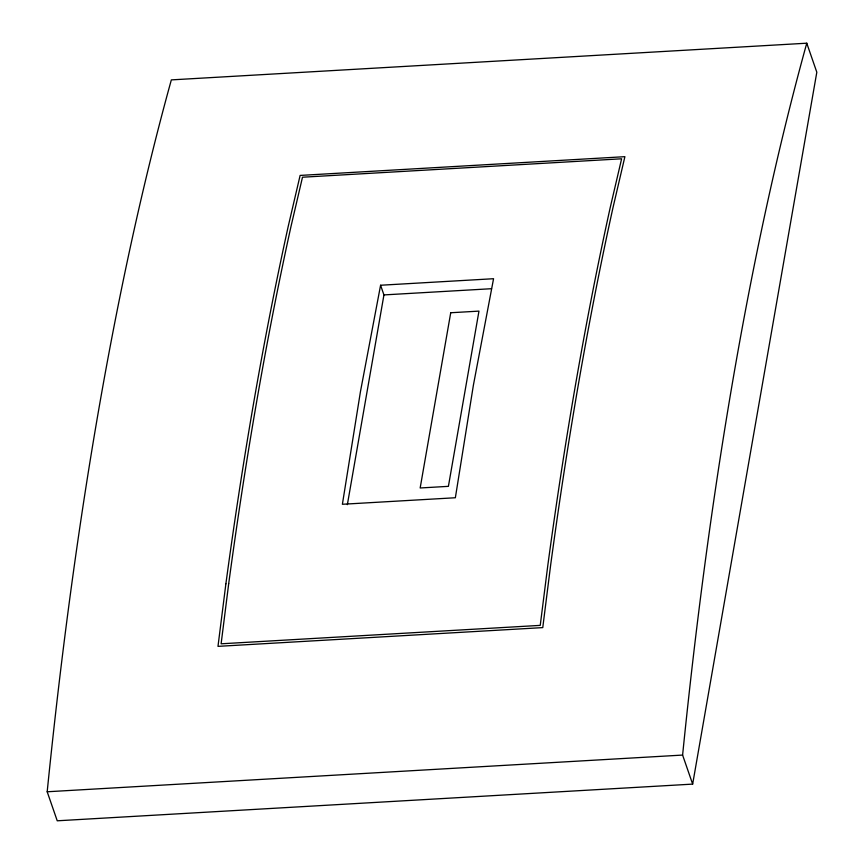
<?xml version="1.0" encoding="UTF-8"?>
<svg xmlns="http://www.w3.org/2000/svg" width="864" height="864" viewBox="0 0 864 864"><rect width="100%" height="100%" fill="white"/><g stroke="black" fill="none" stroke-linecap="round" stroke-linejoin="round"><path stroke-width="1.3" d="M347.36 504.662L383.94 294.916L380.592 285.239L493.56 278.716L473.396 385.193L455.36 497.75L342.392 504.274L360.439 391.716L380.592 285.239M692.658 784.112L816.815 72.23L806.76 43.2L171.342 79.888A2598.847 669.362 86.7 0 0 47.185 791.77L57.24 820.8L692.658 784.112L682.603 755.071A2598.847 669.362 86.7 0 1 806.76 43.2M383.94 294.916L491.53 288.706M47.185 791.77L682.603 755.071M225.882 583.826L217.987 646.358L542.765 627.61L550.649 565.067A2598.847 669.362 86.7 0 1 612.997 207.619L624.899 156.676L300.121 175.424L288.22 226.379A2598.847 669.362 86.7 0 0 225.882 583.826M228.701 583.664L221.119 643.799L540.238 625.374L547.83 565.24A2598.847 669.362 86.7 0 1 610.168 207.781L621.616 158.792L302.497 177.217L291.049 226.217A2598.847 669.362 86.7 0 0 228.701 583.664M450.727 312.746L420.163 487.976L448.405 486.346L478.969 311.116L450.727 312.746"/></g></svg>
